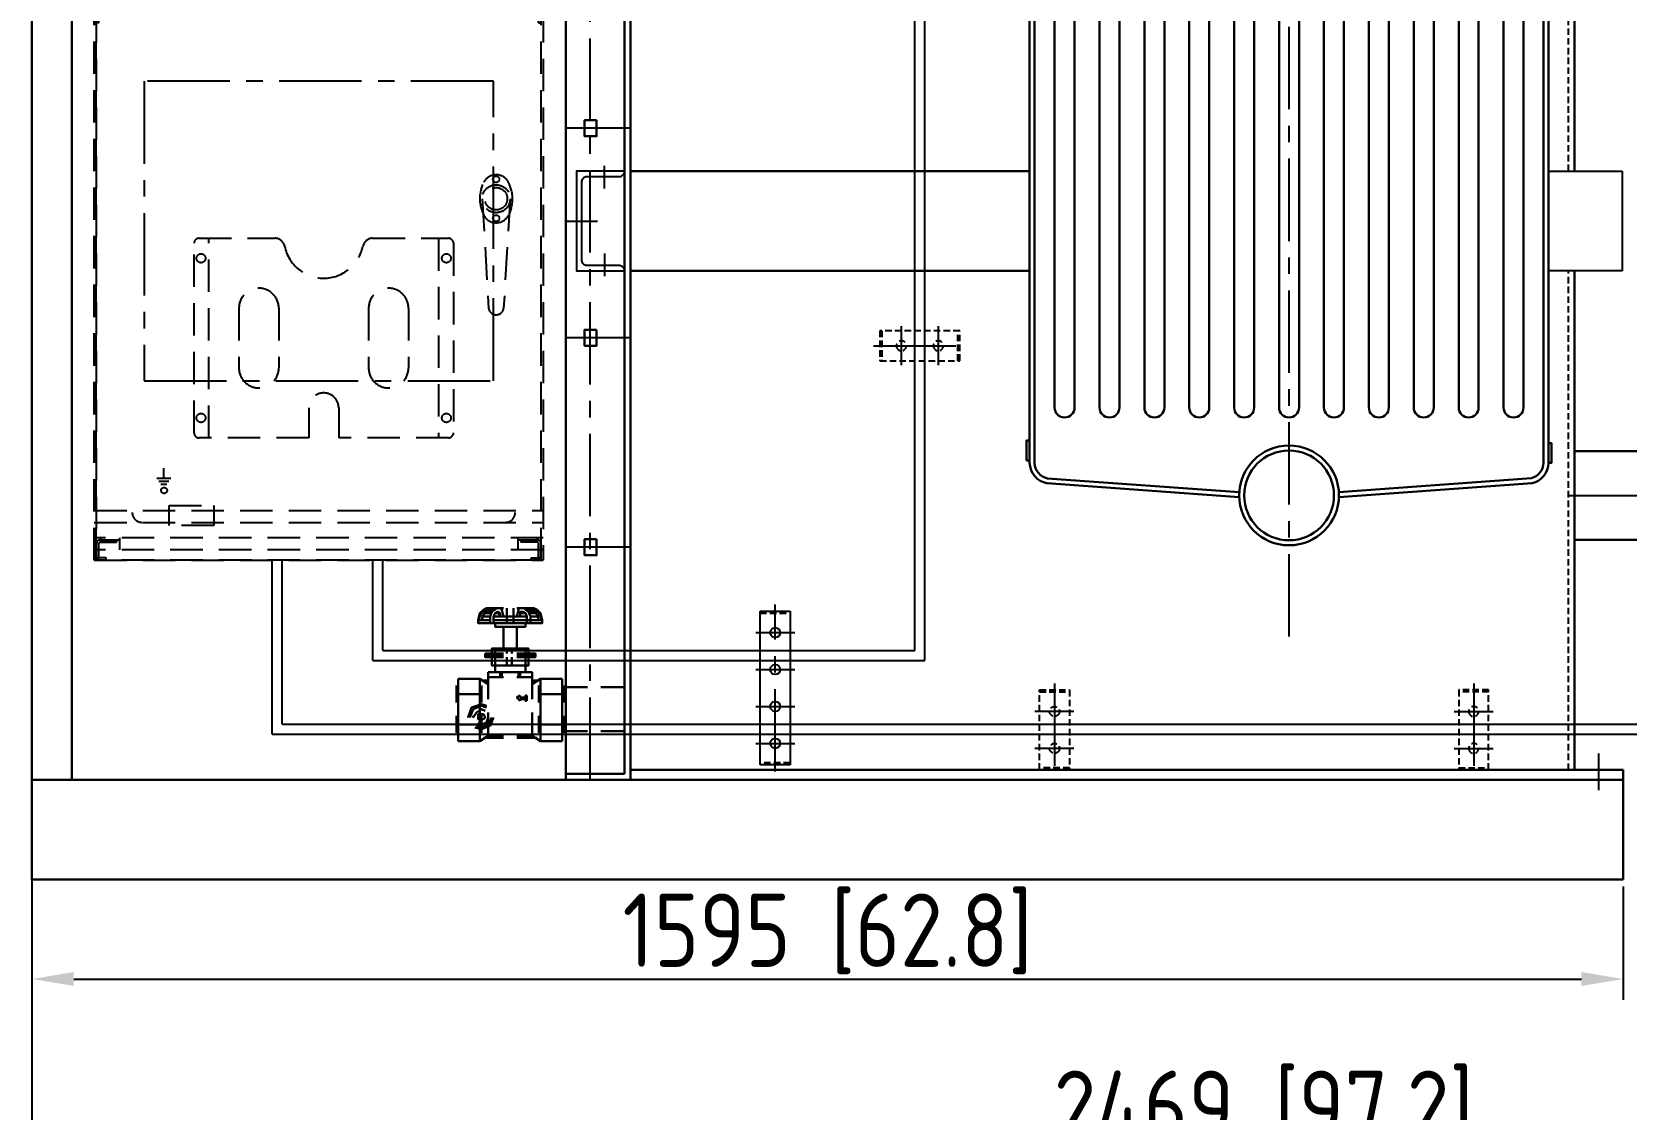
# Model space of a CAD drawing. Header units: millimetres. Extents: x 183355 to 194386, y -190559 to -183233.
# Drawn here: x 187547 to 189145, y -186229 to -185149 of the extents above; entities that cross this region are included whole.
import ezdxf

# ---------------------------------------------------------------- set-up
doc = ezdxf.new("R2010")
doc.units = ezdxf.units.MM
doc.header["$LTSCALE"] = 13
doc.linetypes.add('CENTERX2', pattern=[101.6, 63.5, -12.7, 12.7, -12.7])
doc.linetypes.add('DASHED', pattern=[0.75, 0.5, -0.25])
for name, color, linetype in [('1', 4, 'Continuous'), ('4虚线层', 6, 'DASHED'), ('粗实线', 4, 'Continuous')]:
    doc.layers.add(name, color=color, linetype=linetype)
doc.layers.add('2细实线', color=3, linetype='Continuous', lineweight=20)
doc.layers.add('标注、文本', color=3, linetype='Continuous', lineweight=25)
doc.styles.get("Standard").update_dxf_attribs({"font": 'gbenor.shx', "bigfont": 'gbcbig.shx'})
doc.dimstyles.new('英寸 1-10', dxfattribs={"dimscale": 14, "dimtxt": 3.5, "dimasz": 2, "dimexe": 1.5, "dimexo": 0.5, "dimgap": 0.5, "dimtad": 1, "dimtoh": 1, "dimdec": 1, "dimdsep": 46, "dimtxsty": 'Standard', "dimcen": 2.5, "dimclrd": 3, "dimclre": 3, "dimclrt": 3, "dimadec": 0, "dimazin": 2, "dimtfac": 1, "dimtdec": 1, "dimtmove": 0, "dimatfit": 2, "dimfxl": 1, "dimarcsym": 0})

# ---------------------------------------------------------------- blocks, each defined once
blk = doc.blocks.new('A$C4C206FB1')
at = {"layer": '标注、文本', "color": 4, "lineweight": 30}
for points in [[(58.5, 85.6), (56.4, 84.5), (54.2, 82.4)], [(58.5, 84.5), (56.4, 83.4), (55.3, 82.4)], [(58.5, 83.4), (57.4, 82.4), (56.4, 81.3)], [(58.5, 82.4), (57.4, 82.4), (56.4, 81.3)], [(68.3, 85.6), (65, 85.6), (61.8, 83.4), (60.7, 80.2)], [(65, 83.4), (63.9, 82.4), (62.9, 80.2)], [(65, 82.4), (63.9, 82.4), (62.9, 80.2)], [(67.2, 80.2), (67.2, 82.4), (67.2, 83.4), (66.1, 83.4)], [(67.2, 82.4), (66.1, 82.4)], [(67.2, 82.4), (67.2, 80.2)], [(69.4, 80.2), (68.3, 84.5), (68.3, 85.6)], [(78, 80.2), (79.1, 84.5), (80.2, 85.6)], [(78, 85.6), (88.9, 85.6)], [(81.3, 83.4), (80.2, 82.4)], [(80.2, 80.2), (81.3, 82.4)], [(86.7, 80.2), (85.6, 83.4), (82.4, 85.6)], [(84.5, 80.2), (83.4, 82.4), (82.4, 83.4)], [(84.5, 80.2), (83.4, 82.4), (82.4, 82.4)], [(93.2, 82.4), (91, 84.5), (88.9, 85.6)], [(92.1, 82.4), (91, 83.4), (88.9, 84.5)], [(91, 81.3), (89.9, 82.4), (88.9, 83.4)], [(91, 81.3), (89.9, 82.4), (88.9, 82.4)], [(69.4, 75.9), (53.1, 75.9), (53.1, 78)], [(69.4, 75.9), (53.1, 75.9), (53.1, 78), (60.7, 78)], [(62.9, 75.9), (62.9, 80.2), (62.9, 78)], [(62.9, 78), (84.5, 78)], [(94.3, 78), (94.3, 75.9), (78, 75.9)], [(86.7, 78), (94.3, 78), (94.3, 75.9), (78, 75.9)], [(84.5, 75.9), (84.5, 80.2), (84.5, 78)], [(69.4, 55.3), (57.4, 55.3), (57.4, 56.4), (69.4, 56.4)], [(69.4, 54.2), (57.4, 54.2), (57.4, 55.3), (69.4, 55.3)], [(61.8, 56.4), (61.8, 59.6), (85.6, 59.6), (85.6, 56.4)], [(85.6, 54.2), (85.6, 48.8), (61.8, 48.8), (61.8, 54.2)], [(89.9, 56.4), (89.9, 55.3), (78, 55.3)], [(78, 56.4), (89.9, 56.4)], [(89.9, 55.3), (89.9, 54.2), (78, 54.2)], [(78, 55.3), (89.9, 55.3)], [(69.4, 41.2), (59.6, 41.2), (59.6, 44.4), (69.4, 44.4)], [(59.6, 41.2), (59.6, 27.1)], [(87.8, 44.4), (87.8, 41.2), (78, 41.2)], [(78, 44.4), (87.8, 44.4)], [(87.8, 41.2), (87.8, 27.1)], [(0, 34.7), (15.2, 34.7)], [(23.8, 34.7), (39, 34.7)], [(39, 24.9), (39, 35.8)], [(40.1, 40.1), (40.1, 30.3), (40.1, 10.8), (40.1, 0)], [(54.2, 40.1), (54.2, 30.3), (54.2, 10.8), (54.2, 0)], [(107.3, 40.1), (107.3, 30.3), (93.2, 30.3)], [(93.2, 40.1), (93.2, 30.3), (93.2, 10.8), (93.2, 0)], [(107.3, 40.1), (107.3, 30.3), (107.3, 10.8), (107.3, 0)], [(108.4, 24.9), (108.4, 35.8)], [(62.9, 29.3), (63.9, 29.3), (63.9, 28.2)], [(62.9, 29.3), (62.9, 28.2)], [(62.9, 26), (63.9, 26), (63.9, 27.1)], [(67.2, 26), (67.2, 27.1), (63.9, 27.1)], [(67.2, 29.3), (69.4, 28.2), (67.2, 26)], [(67.2, 29.3), (67.2, 28.2)], [(100.8, 15.2), (98.6, 21.7), (92.1, 23.8), (88.9, 22.8)], [(99.7, 15.2), (97.5, 20.6), (92.1, 22.8), (88.9, 21.7)], [(97.5, 15.2), (95.4, 18.4), (92.1, 20.6), (89.9, 19.5)], [(55.3, 16.3), (55.3, 5.4)], [(59.6, 18.4), (59.6, 3.3)], [(84.5, 15.2), (86.7, 9.8), (92.1, 7.6), (96.5, 8.7)], [(85.6, 15.2), (87.8, 10.8), (92.1, 8.7), (95.4, 9.8)], [(87.8, 18.4), (87.8, 3.3), (93.2, 0)], [(87.8, 15.2), (88.9, 11.9), (92.1, 10.8), (94.3, 11.9)], [(92.1, 16.3), (92.1, 5.4)], [(107.3, 10.8), (93.2, 10.8)], [(99.7, 15.2), (99.7, 16.3)], [(100.8, 15.2), (100.8, 16.3)], [(0, 6.5), (15.2, 6.5)], [(23.8, 6.5), (39, 6.5)], [(56.4, 2.2), (69.4, 2.2)], [(58.5, 3.3), (69.4, 3.3)], [(78, 3.3), (87.8, 3.3)], [(78, 3.3), (88.9, 3.3)], [(78, 2.2), (91, 2.2)]]:
    blk.add_lwpolyline(points, dxfattribs=at)
for points in [[(83.4, 75.9), (83.4, 73.7), (63.9, 73.7), (63.9, 75.9)], [(78, 73.7), (78, 59.6), (69.4, 59.6), (69.4, 73.7)], [(83.4, 48.8), (83.4, 44.4), (63.9, 44.4), (63.9, 48.8)], [(94.3, 15.2), (94.3, 17.3), (92.1, 17.3), (91, 17.3), (89.9, 15.2), (91, 14.1), (92.1, 14.1), (94.3, 14.1)], [(93.2, 15.2), (93.2, 16.3), (92.1, 16.3), (92.1, 15.2)]]:
    blk.add_lwpolyline(points, close=True, dxfattribs=at)
for points in [[(53.1, 78), (53.1, 78), (54.2, 82.4), (54.2, 82.4)], [(53.1, 78), (53.1, 78), (55.3, 82.4), (55.3, 82.4)], [(58.5, 85.6), (58.5, 85.6), (69.4, 85.6), (69.4, 85.6)], [(58.5, 84.5), (58.5, 84.5), (63.9, 84.5), (63.9, 84.5)], [(58.5, 83.4), (58.5, 83.4), (61.8, 83.4), (61.8, 83.4)], [(58.5, 82.4), (58.5, 82.4), (61.8, 82.4), (61.8, 82.4)], [(65, 83.4), (65, 83.4), (66.1, 83.4), (66.1, 83.4)], [(65, 82.4), (65, 82.4), (66.1, 82.4), (66.1, 82.4)], [(71.5, 85.6), (71.5, 85.6), (71.5, 75.9), (71.5, 75.9)], [(75.9, 85.6), (75.9, 85.6), (75.9, 75.9), (75.9, 75.9)], [(79.1, 84.5), (79.1, 84.5), (79.1, 85.6), (79.1, 85.6)], [(82.4, 85.6), (82.4, 85.6), (80.2, 85.6), (80.2, 85.6)], [(80.2, 82.4), (80.2, 82.4), (80.2, 80.2), (80.2, 80.2)], [(82.4, 83.4), (82.4, 83.4), (81.3, 83.4), (81.3, 83.4)], [(82.4, 82.4), (82.4, 82.4), (81.3, 82.4), (81.3, 82.4)], [(88.9, 84.5), (88.9, 84.5), (83.4, 84.5), (83.4, 84.5)], [(88.9, 83.4), (88.9, 83.4), (85.6, 83.4), (85.6, 83.4)], [(88.9, 82.4), (88.9, 82.4), (85.6, 82.4), (85.6, 82.4)], [(94.3, 78), (94.3, 78), (92.1, 82.4), (92.1, 82.4)], [(94.3, 78), (94.3, 78), (93.2, 82.4), (93.2, 82.4)], [(55.3, 78), (55.3, 78), (56.4, 81.3), (56.4, 81.3)], [(55.3, 78), (55.3, 78), (56.4, 81.3), (56.4, 81.3)], [(60.7, 78), (60.7, 78), (55.3, 78), (55.3, 78)], [(56.4, 80.2), (56.4, 80.2), (60.7, 80.2), (60.7, 80.2)], [(60.7, 80.2), (60.7, 80.2), (60.7, 75.9), (60.7, 75.9)], [(60.7, 78), (60.7, 78), (62.9, 78), (62.9, 78)], [(62.9, 80.2), (62.9, 80.2), (84.5, 80.2), (84.5, 80.2)], [(84.5, 78), (84.5, 78), (62.9, 78), (62.9, 78)], [(86.7, 80.2), (86.7, 80.2), (91, 80.2), (91, 80.2)], [(91, 80.2), (91, 80.2), (86.7, 80.2), (86.7, 80.2)], [(86.7, 80.2), (86.7, 80.2), (86.7, 75.9), (86.7, 75.9)], [(94.3, 78), (94.3, 78), (86.7, 78), (86.7, 78)], [(86.7, 78), (86.7, 78), (92.1, 78), (92.1, 78)], [(92.1, 78), (92.1, 78), (91, 81.3), (91, 81.3)], [(92.1, 78), (92.1, 78), (91, 81.3), (91, 81.3)], [(94.3, 75.9), (94.3, 75.9), (94.3, 78), (94.3, 78)], [(63.9, 59.6), (63.9, 59.6), (63.9, 56.4), (63.9, 56.4)], [(63.9, 54.2), (63.9, 54.2), (63.9, 48.8), (63.9, 48.8)], [(72.6, 59.6), (72.6, 59.6), (72.6, 56.4), (72.6, 56.4)], [(72.6, 54.2), (72.6, 54.2), (72.6, 48.8), (72.6, 48.8)], [(75.9, 59.6), (75.9, 59.6), (75.9, 56.4), (75.9, 56.4)], [(75.9, 54.2), (75.9, 54.2), (75.9, 48.8), (75.9, 48.8)], [(83.4, 59.6), (83.4, 59.6), (83.4, 56.4), (83.4, 56.4)], [(83.4, 54.2), (83.4, 54.2), (83.4, 48.8), (83.4, 48.8)], [(67.2, 44.4), (67.2, 44.4), (67.2, 41.2), (67.2, 41.2)], [(68.3, 44.4), (68.3, 44.4), (68.3, 41.2), (68.3, 41.2)], [(79.1, 44.4), (79.1, 44.4), (79.1, 41.2), (79.1, 41.2)], [(80.2, 44.4), (80.2, 44.4), (80.2, 41.2), (80.2, 41.2)], [(40.1, 40.1), (40.1, 40.1), (46.6, 40.1), (46.6, 40.1)], [(40.1, 30.3), (40.1, 30.3), (40.1, 40.1), (40.1, 40.1)], [(46.6, 40.1), (46.6, 40.1), (54.2, 40.1), (54.2, 40.1)], [(54.2, 40.1), (54.2, 40.1), (59.6, 36.8), (59.6, 36.8)], [(55.3, 35.8), (55.3, 35.8), (55.3, 24.9), (55.3, 24.9)], [(56.4, 39), (56.4, 39), (59.6, 39), (59.6, 39)], [(58.5, 37.9), (58.5, 37.9), (59.6, 37.9), (59.6, 37.9)], [(93.2, 40.1), (93.2, 40.1), (87.8, 36.8), (87.8, 36.8)], [(87.8, 39), (87.8, 39), (91, 39), (91, 39)], [(87.8, 37.9), (87.8, 37.9), (88.9, 37.9), (88.9, 37.9)], [(92.1, 35.8), (92.1, 35.8), (92.1, 24.9), (92.1, 24.9)], [(107.3, 40.1), (107.3, 40.1), (93.2, 40.1), (93.2, 40.1)], [(40.1, 30.3), (40.1, 30.3), (46.6, 30.3), (46.6, 30.3)], [(46.6, 30.3), (46.6, 30.3), (54.2, 30.3), (54.2, 30.3)], [(62.9, 26), (62.9, 26), (62.9, 28.2), (62.9, 28.2)], [(63.9, 28.2), (63.9, 28.2), (67.2, 28.2), (67.2, 28.2)], [(39, 5.4), (39, 5.4), (39, 16.3), (39, 16.3)], [(40.1, 10.8), (40.1, 10.8), (46.6, 10.8), (46.6, 10.8)], [(46.6, 10.8), (46.6, 10.8), (54.2, 10.8), (54.2, 10.8)], [(97.5, 15.2), (97.5, 15.2), (97.5, 16.3), (97.5, 16.3)], [(108.4, 5.4), (108.4, 5.4), (108.4, 16.3), (108.4, 16.3)], [(54.2, 0), (54.2, 0), (59.6, 3.3), (59.6, 3.3)], [(59.6, 3.3), (59.6, 3.3), (69.4, 3.3), (69.4, 3.3)], [(45.5, 0), (45.5, 0), (40.1, 0), (40.1, 0)], [(54.2, 0), (54.2, 0), (45.5, 0), (45.5, 0)], [(93.2, 0), (93.2, 0), (107.3, 0), (107.3, 0)]]:
    blk.add_open_spline(points, degree=3, dxfattribs=at)
blk = doc.blocks.new('A$C29675728')
at = {"layer": '1', "color": 1, "linetype": 'CENTERX2', "lineweight": -3, "ltscale": 0.1}
for p, q in [((20, 87.8), (20, 110.3)), ((59.4, 55.2), (27.1, 55.2)), ((20, 22.6), (20, 0))]:
    blk.add_line(p, q, dxfattribs=at)
at = {"layer": '1'}
blk.add_lwpolyline([(0, 105.2), (0, 104.9, 0.414214), (5, 99.9), (37.7, 99.9, -0.414214), (42.7, 94.9), (42.7, 15.5, -0.414214), (37.7, 10.5), (5, 10.5, 0.414214), (0, 5.5), (0, 5.2), (48, 5.2), (48, 105.2)], format="xyb", close=True, dxfattribs=at)
blk = doc.blocks.new('A$C6DF6236B')
at = {"layer": '1'}
for p, q in [((4.5, 6.6), (4.5, 160.6)), ((4.5, 160.6), (34.5, 160.6)), ((34.5, 160.6), (34.5, 6.6)), ((34.5, 6.6), (4.5, 6.6))]:
    blk.add_line(p, q, dxfattribs=at)
at = {"layer": '1', "color": 1, "linetype": 'CENTERX2', "lineweight": -3, "ltscale": 0.1}
for p, q in [((19.6, 0), (19.6, 167.2)), ((0, 139.1), (39.1, 139.1)), ((0, 102.1), (39.1, 102.1)), ((0, 65.1), (39.1, 65.1)), ((0, 28.1), (39.1, 28.1))]:
    blk.add_line(p, q, dxfattribs=at)
at = {"layer": '1'}
for centre in [(19.6, 139.1, -960), (19.6, 102.1, -960), (19.6, 65.1, -960), (19.6, 28.1, -960)]:
    blk.add_circle(centre, 5, dxfattribs=at)
at = {"layer": '4虚线层'}
for p, q in [((4.5, 158.6), (34.5, 158.6)), ((34.5, 8.6), (4.5, 8.6))]:
    blk.add_line(p, q, dxfattribs=at)
blk = doc.blocks.new('A$C20E227F2')
at = {"layer": '1', "color": 1, "linetype": 'CENTERX2', "lineweight": -3, "ltscale": 0.1}
for p, q in [((19.6, 93.2), (19.6, 0)), ((39.1, 65.1), (0, 65.1)), ((39.1, 28.1), (0, 28.1))]:
    blk.add_line(p, q, dxfattribs=at)
at = {"layer": '4虚线层'}
for p, q in [((4.6, 6.6), (4.6, 86.6)), ((4.6, 86.6), (34.6, 86.6)), ((4.6, 84.6), (34.6, 84.6)), ((34.6, 86.6), (34.6, 6.6)), ((34.6, 8.6), (4.6, 8.6)), ((34.6, 6.6), (4.6, 6.6))]:
    blk.add_line(p, q, dxfattribs=at)
for centre in [(19.6, 65.1, -960), (19.6, 28.1, -960)]:
    blk.add_circle(centre, 5, dxfattribs=at)
blk = doc.blocks.new('A$C302A71D4')
at = {"layer": '1', "color": 1, "linetype": 'CENTERX2', "lineweight": -3, "ltscale": 0.1}
blk.add_line((263, 0), (263, 1563.5), dxfattribs=at)
at = {"layer": '标注、文本', "color": 4, "lineweight": 30}
for p, q in [((20.4, 1429.1), (213, 1443.1)), ((21, 1424.1), (213.1, 1438.1)), ((312.9, 1438.1), (505.1, 1424.1)), ((313, 1443.1), (505.6, 1429.1)), ((3, 1408.7), (3, 173.9)), ((8, 1408.7), (8, 173.9)), ((518, 1408.7), (518, 173.9)), ((523, 1408.7), (523, 173.9)), ((28, 1353.2), (28, 229.4)), ((48, 1353.2), (48, 229.4)), ((73, 1353.2), (73, 229.4)), ((93, 1353.2), (93, 229.4)), ((118, 1353.2), (118, 229.4)), ((138, 1353.2), (138, 229.4)), ((163, 1353.2), (163, 229.4)), ((183, 1353.2), (183, 229.4)), ((208, 1353.2), (208, 229.4)), ((228, 1353.2), (228, 229.4)), ((253, 1353.2), (253, 229.4)), ((273, 1353.2), (273, 229.4)), ((298, 1353.2), (298, 229.4)), ((318, 1353.2), (318, 229.4)), ((343, 1353.2), (343, 229.4)), ((363, 1353.2), (363, 229.4)), ((388, 1353.2), (388, 229.4)), ((408, 1353.2), (408, 229.4)), ((433, 1353.2), (433, 229.4)), ((453, 1353.2), (453, 229.4)), ((478, 1353.2), (478, 229.4)), ((498, 1353.2), (498, 229.4)), ((20.4, 153.5), (213, 139.5)), ((21, 158.4), (213.1, 144.5)), ((505.9, 158.5), (312.9, 144.5)), ((506.8, 153.6), (313, 139.5))]:
    blk.add_line(p, q, dxfattribs=at)
for points in [[(0, 176.4), (3, 176.4), (3, 196.4), (0, 196.4)], [(523, 173.8), (526, 173.8), (526, 193.8), (523, 193.8)]]:
    blk.add_lwpolyline(points, close=True, dxfattribs=at)
for centre, radius in [((263, 1441.3), 50), ((263, 1441.3), 45), ((263, 1441.3), 45), ((263, 141.3), 50), ((263, 141.3), 45), ((263, 141.3), 45), ((263, 141.3), 45)]:
    blk.add_circle(centre, radius, dxfattribs=at)
for centre, radius, start, end in [((24.1, 1408.3), 21.1, 100.2185, 178.8406), ((24.1, 1408.3), 16.2, 101.1275, 178.4676), ((501.8, 1408.3), 16.2, 1.583, 78.1658), ((501.9, 1408.3), 21.1, 1.1634, 79.7774), ((38, 1353.2), 10, 0, 180), ((83, 1353.2), 10, 0, 180), ((128, 1353.2), 10, 0, 180), ((173, 1353.2), 10, 0, 180), ((218, 1353.2), 10, 0, 180), ((263, 1353.2), 10, 0, 180), ((308, 1353.2), 10, 0, 180), ((353, 1353.2), 10, 0, 180), ((398, 1353.2), 10, 0, 180), ((443, 1353.2), 10, 0, 180), ((488, 1353.2), 10, 0, 180), ((38, 229.4), 10, 180, 0), ((83, 229.4), 10, 180, 0), ((128, 229.4), 10, 180, 0), ((173, 229.4), 10, 180, 0), ((218, 229.4), 10, 180, 0), ((263, 229.4), 10, 180, 0), ((308, 229.4), 10, 180, 0), ((353, 229.4), 10, 180, 0), ((398, 229.4), 10, 180, 0), ((443, 229.4), 10, 180, 0), ((488, 229.4), 10, 180, 0), ((24, 174.2), 21, 181.0263, 260.105), ((24.1, 174.3), 16.2, 181.5324, 258.8725), ((501.5, 174.4), 16.5, 285.487, 358.0304), ((501.5, 174.4), 21.5, 284.2504, 358.4766)]:
    blk.add_arc(centre, radius, start, end, dxfattribs=at)
blk = doc.blocks.new('A$C6FF33F83')
at = {"layer": '1', "color": 1, "linetype": 'CENTERX2', "lineweight": -3, "ltscale": 0.1}
blk.add_line((0, 110), (929, 110), dxfattribs=at)
at = {"layer": '粗实线', "lineweight": 30}
blk.add_lwpolyline([(529.2, 65.5), (6, 65.5), (6, 154.5), (919, 154.5), (919, 65.5), (539.2, 65.5)], dxfattribs=at)
blk = doc.blocks.new('A$C36E24594')
at = {"layer": '1', "color": 1, "linetype": 'CENTERX2', "lineweight": -3, "ltscale": 0.1}
blk.add_lwpolyline([(402.7, 480), (52.7, 480), (52.7, 180), (402.7, 180)], close=True, dxfattribs=at)
at = {"layer": '4虚线层', "ltscale": 5}
for p, q in [((25, 584.5), (25, 625.9)), ((2.7, 0), (2.7, 600)), ((2.7, 600), (452.7, 600)), ((2.7, 560), (2.7, 600)), ((2.7, 598.5), (452.7, 598.5)), ((4.7, 0), (4.7, 600)), ((4.7, 600), (4.7, 0)), ((5, 538.5), (5, 595.2)), ((7.3, 538.5), (7.3, 595.2)), ((8.3, 598.5), (45, 598.5)), ((8.3, 596.2), (45, 596.2)), ((12.5, 600), (37.5, 600)), ((37.5, 600), (12.5, 600)), ((45, 598.5), (45, 596.2)), ((45, 598.5), (45, 596.2)), ((447.1, 598.5), (410.4, 598.5)), ((410.4, 598.5), (410.4, 596.2)), ((410.4, 598.5), (410.4, 596.2)), ((447.1, 596.2), (410.4, 596.2)), ((442.9, 600), (417.9, 600)), ((442.9, 600), (417.9, 600)), ((422.7, 600), (452.7, 600)), ((448.1, 538.5), (448.1, 595.2)), ((450.4, 538.5), (450.4, 595.2)), ((450.7, 0), (450.7, 600)), ((450.7, 0), (450.7, 600)), ((452.7, 600), (452.7, 0)), ((452.7, 560), (452.7, 600)), ((452.7, 600), (452.7, 550)), ((2.7, 550), (2.7, 560)), ((5, 550), (5, 560)), ((5, 550), (5, 560)), ((450.4, 550), (450.4, 560)), ((452.7, 550), (452.7, 560)), ((452.7, 550), (2.7, 550)), ((452.7, 545), (2.7, 545)), ((452.7, 550), (452.7, 545)), ((452.7, 549.4), (452.7, 527.7)), ((7.3, 538.5), (5, 538.5)), ((448.1, 538.5), (450.4, 538.5)), ((390.6, 371.6), (392.2, 376.7)), ((420.5, 371.6), (418.8, 376.7)), ((390.6, 353), (392.2, 348)), ((391.5, 362.3), (398, 252.3)), ((419.5, 362.3), (413, 252.3)), ((420.5, 353), (418.8, 348)), ((107.7, 322.7), (183.7, 322.7)), ((117.7, 122.7), (117.7, 322.7)), ((281.7, 322.7), (357.7, 322.7)), ((347.7, 322.7), (347.7, 122.7)), ((102.7, 127.7), (102.7, 317.7)), ((362.7, 317.7), (362.7, 127.7)), ((147.7, 252.7), (147.7, 192.7)), ((187.7, 252.7), (187.7, 192.7)), ((277.7, 252.7), (277.7, 192.7)), ((317.7, 252.7), (317.7, 192.7)), ((217.7, 152.7), (217.7, 122.7)), ((247.7, 152.7), (247.7, 122.7)), ((217.7, 122.7), (107.7, 122.7)), ((357.7, 122.7), (247.7, 122.7)), ((79.5, 82), (65.5, 82)), ((72.5, 82), (72.5, 92.2)), ((77.5, 79), (67.5, 79)), ((75.5, 76), (69.5, 76)), ((2.7, 50), (452.7, 50)), ((77.7, 35), (77.7, 55)), ((77.7, 55), (122.7, 55)), ((122.7, 55), (122.7, 35)), ((2.7, 38), (452.7, 38)), ((122.7, 35), (77.7, 35)), ((452.7, 22.6), (2.7, 22.6)), ((5, 2.3), (5, 17)), ((7.3, 2.3), (7.3, 17)), ((8.3, 20.3), (25, 20.3)), ((8.3, 18), (25, 18)), ((8.7, 22.6), (8.7, 20.3)), ((28, 20.3), (8.7, 20.3)), ((25, 20.3), (25, 18)), ((28, 22.6), (28, 10.6)), ((427.4, 22.6), (427.4, 10.6)), ((446.7, 20.3), (427.4, 20.3)), ((447.1, 20.3), (430.4, 20.3)), ((430.4, 20.3), (430.4, 18)), ((447.1, 18), (430.4, 18)), ((446.7, 22.6), (446.7, 20.3)), ((448.1, 2.3), (448.1, 17)), ((450.4, 2.3), (450.4, 17)), ((452.7, 10.6), (2.7, 10.6)), ((452.7, 0), (2.7, 0)), ((2.7, 0), (452.7, 0)), ((14.7, 2.3), (5, 2.3)), ((5, 2.3), (7.3, 2.3)), ((14.7, 0), (14.7, 2.3)), ((440.7, 2.3), (450.4, 2.3)), ((440.7, 0), (440.7, 2.3)), ((450.4, 2.3), (448.1, 2.3))]:
    blk.add_line(p, q, dxfattribs=at)
for centre, radius in [((25, 631.3), 17.5), ((430.4, 631.3), 17.5), ((405.5, 381.8), 3.2), ((405.5, 381.8), 3.2), ((405.5, 381.8), 3.2), ((405.5, 362.3), 14), ((405.5, 362.3), 11.2), ((405.5, 362.3), 11.2), ((405.5, 362.3), 11.2), ((405.5, 342.8), 3.2), ((405.5, 342.8), 3.2), ((405.5, 342.8), 3.2), ((109.7, 302.7), 4.5), ((355.7, 302.7), 4.5), ((109.7, 142.7), 4.5), ((355.7, 142.7), 4.5), ((72.7, 70), 3)]:
    blk.add_circle(centre, radius, dxfattribs=at)
for centre, radius, start, end in [((25, 631.3), 25, 270, 222.5036), ((25, 631.3), 25, 317.4964, 270), ((430.4, 631.3), 25, 317.4964, 270), ((430.4, 631.3), 25, 270, 222.5036), ((-11, 598.7), 23.5, 3.1407, 42.5271), ((61, 598.7), 23.5, 137.4729, 176.8593), ((394.4, 598.7), 23.5, 3.1407, 42.5271), ((466.4, 598.7), 23.5, 137.4729, 176.8593), ((8.3, 595.2), 3.3, 90, 180), ((8.3, 595.2), 1, 90, 180), ((447.1, 595.2), 3.3, 0, 90), ((447.1, 595.2), 1, 0, 90), ((405.5, 372.3), 14, 18.1096, 161.8904), ((419.1, 362.3), 30, 161.8904, 198.1096), ((392, 362.3), 30, 341.8904, 18.1096), ((405.5, 352.3), 14, 198.1096, 341.8904), ((107.7, 317.7), 5, 90, 180), ((183.7, 312.7), 10, 11.537, 90), ((281.7, 312.7), 10, 90, 168.463), ((357.7, 317.7), 5, 0, 90), ((232.7, 322.7), 40, 191.537, 348.463), ((167.7, 252.7), 20, 0, 180), ((297.7, 252.7), 20, 0, 180), ((405.5, 253.7), 7.63, 190.4667, 349.5333), ((167.7, 192.7), 20, 180, 0), ((297.7, 192.7), 20, 180, 0), ((232.7, 152.7), 15, 0, 180), ((107.7, 127.7), 5, 180, 270), ((357.7, 127.7), 5, 270, 0), ((50.7, 48), 10, 180, 270), ((414.7, 48), 10, 270, 0), ((8.3, 17), 3.3, 90, 180), ((8.3, 17), 1, 90, 180), ((447.1, 17), 3.3, 0, 90), ((447.1, 17), 1, 0, 90)]:
    blk.add_arc(centre, radius, start, end, dxfattribs=at)
blk = doc.blocks.new('*D217')
at = {"layer": '2细实线', "color": 3, "linetype": 'ByBlock', "lineweight": -2}
for p, q in [((187547.5, -186006), (187547.5, -186119.6)), ((189142.5, -186006), (189142.5, -186119.6)), ((187589.5, -186098.6), (189100.5, -186098.6))]:
    blk.add_line(p, q, dxfattribs=at)
at = {"layer": '2细实线', "color": 3, "linetype": 'ByBlock'}
for points in [[(187589.5, -186091.6), (187589.5, -186105.6), (187547.5, -186098.6)], [(189100.5, -186091.6), (189100.5, -186105.6), (189142.5, -186098.6)]]:
    blk.add_solid(points, dxfattribs=at)
at = {"layer": 'Defpoints', "color": 0, "linetype": 'ByBlock'}
for p in [(187547.5, -185999), (189142.5, -185999), (189142.5, -186098.6)]:
    blk.add_point(p, dxfattribs=at)
at = {"layer": '2细实线', "color": 3, "linetype": 'ByBlock', "insert": (188345, -186053.4), "char_height": 73.5, "attachment_point": 5}
blk.add_mtext('1595 [62.8]', dxfattribs=at)
blk = doc.blocks.new('*D250')
at = {"layer": '2细实线', "color": 3, "linetype": 'ByBlock', "lineweight": -2}
for p, q in [((190016.5, -185635), (190016.5, -186297.1)), ((187547.5, -185969.3), (187547.5, -186297.1)), ((187589.5, -186276.1), (189974.5, -186276.1))]:
    blk.add_line(p, q, dxfattribs=at)
at = {"layer": '2细实线', "color": 3, "linetype": 'ByBlock'}
for points in [[(187589.5, -186269.1), (187589.5, -186283.1), (187547.5, -186276.1)], [(189974.5, -186269.1), (189974.5, -186283.1), (190016.5, -186276.1)]]:
    blk.add_solid(points, dxfattribs=at)
at = {"layer": 'Defpoints', "color": 0, "linetype": 'ByBlock'}
for p in [(190016.5, -185628), (187547.5, -185962.3), (190016.5, -186276.1)]:
    blk.add_point(p, dxfattribs=at)
at = {"layer": '2细实线', "color": 3, "linetype": 'ByBlock', "insert": (188782, -186230.9), "char_height": 73.5, "attachment_point": 5}
blk.add_mtext('2469 [97.2]', dxfattribs=at)

msp = doc.modelspace()

# ---------------------------------------------------------------- linework, layer by layer
at = {"layer": '1', "color": 1, "linetype": 'CENTERX2', "lineweight": -3, "ltscale": 0.1}
for p, q in [((188106.91, -185898.969), (188106.91, -183928.971)), ((188106.91, -185898.969), (188106.91, -183928.971)), ((188147.491, -185245.973), (188082.491, -185245.973)), ((188147.491, -185455.973), (188082.491, -185455.973)), ((188147.491, -185665.973), (188082.491, -185665.973)), ((189117.491, -185872.74), (189117.491, -185909.411)), ((189117.491, -185872.74), (189117.491, -185909.411)), ((189117.491, -185872.74), (189117.491, -185909.411)), ((189117.491, -185872.74), (189117.491, -185909.411))]:
    msp.add_line(p, q, dxfattribs=at)
at = {"layer": '1'}
for p, q in [((189067.491, -185288.969), (189141.491, -185288.969)), ((189093.491, -185289.269), (189093.491, -185288.969)), ((189141.491, -185288.969), (189141.491, -185388.969)), ((189141.491, -185388.969), (189067.491, -185388.969))]:
    msp.add_line(p, q, dxfattribs=at)
at = {"layer": '4虚线层'}
for p, q in [((188147.491, -184188.969), (188147.491, -185888.969)), ((188147.491, -184188.969), (188147.491, -185890.969)), ((188147.491, -184278.969), (188147.491, -185890.969)), ((188147.491, -184308.969), (188147.491, -185890.969)), ((189087.491, -185288.969), (189087.491, -184602.13)), ((189087.491, -185888.969), (189087.491, -185388.969)), ((188232.491, -185888.969), (189142.491, -185888.969))]:
    msp.add_line(p, q, dxfattribs=at)
at = {"layer": '标注、文本', "color": 4, "lineweight": 30}
for p, q in [((187547.491, -183898.971), (187547.491, -185998.969)), ((188147.491, -183928.971), (188147.491, -185898.969)), ((188147.491, -185288.969), (188547.491, -185288.969)), ((188147.491, -185388.969), (188547.491, -185388.969)), ((188147.491, -185888.969), (189142.491, -185888.969)), ((189142.491, -185898.969), (189142.491, -185888.969)), ((188082.491, -185898.969), (187547.482, -185898.969)), ((188147.491, -185898.969), (189142.491, -185898.969)), ((189142.491, -185998.969), (189142.491, -185898.969)), ((187547.491, -185998.969), (189142.491, -185998.969))]:
    msp.add_line(p, q, dxfattribs=at)
at = {"layer": '标注、文本'}
for p, q in [((188432.491, -185769.37), (188432.491, -184265.969)), ((188442.491, -185779.37), (188442.491, -184275.969)), ((187788.458, -185853.37), (187788.458, -185678.969)), ((187798.458, -185843.37), (187798.458, -185678.969)), ((187889.142, -185779.37), (187889.142, -185678.969)), ((187899.142, -185769.37), (187899.142, -185678.969)), ((187889.142, -185779.37), (188442.491, -185779.37)), ((187899.142, -185769.37), (188432.491, -185769.37)), ((187798.458, -185843.37), (189650.491, -185843.37)), ((187788.458, -185853.37), (189660.491, -185853.37))]:
    msp.add_line(p, q, dxfattribs=at)
at = {"layer": '粗实线', "lineweight": 30}
for p, q in [((187587.491, -185898.969), (187587.491, -183928.971)), ((188082.491, -185898.969), (188082.491, -183928.971)), ((188141.491, -183928.971), (188141.491, -185892.969)), ((189093.491, -185288.969), (189093.491, -184602.13)), ((189093.491, -185888.969), (189093.491, -185388.969)), ((188141.491, -185892.969), (188082.491, -185892.969)), ((188147.491, -185898.969), (188082.491, -185898.969))]:
    msp.add_line(p, q, dxfattribs=at)
for points in [[(188113.491, -185237.973), (188101.491, -185237.973), (188101.491, -185253.973), (188113.491, -185253.973)], [(188113.491, -185447.973), (188101.491, -185447.973), (188101.491, -185463.973), (188113.491, -185463.973)], [(188113.491, -185657.973), (188101.491, -185657.973), (188101.491, -185673.973), (188113.491, -185673.973)]]:
    msp.add_lwpolyline(points, close=True, dxfattribs=at)

# ---------------------------------------------------------------- block references
at = {"layer": '标注、文本'}
for name, p in [('A$C302A71D4', (188544.491, -185755.254)), ('A$C6FF33F83', (189087.491, -185723.969)), ('A$C36E24594', (187607.292, -185678.969)), ('A$C6DF6236B', (188272.921, -185890.558)), ('A$C20E227F2', (188552.848, -185895.558))]:
    msp.add_blockref(name, p, dxfattribs=at)
at = {"layer": '标注、文本', "rotation": 180}
msp.add_blockref('A$C29675728', (188141.491, -185283.807), dxfattribs=at)
at = {"layer": '标注、文本', "xscale": -1, "rotation": 90}
msp.add_blockref('A$C20E227F2', (188484.08, -185444.399), dxfattribs=at)
at = {"layer": '标注、文本', "xscale": -1.555200000002515, "yscale": 1.555200000002515, "zscale": 1.5552}
msp.add_blockref('A$C4C206FB1', (188141.491, -185860.192), dxfattribs=at)
at = {"layer": '标注、文本', "xscale": -1}
msp.add_blockref('A$C20E227F2', (189012.134, -185895.558), dxfattribs=at)

# ---------------------------------------------------------------- dimensions: what is measured, and where the dimension line sits
at = {"layer": '2细实线', "linetype": 'ByBlock'}
for base, p1, p2, picture, middle in [((190016.491, -186276.148), (187547.491, -185962.339), (190016.491, -185627.985), '*D250', (188781.991, -186230.881)), ((189142.491, -186098.623), (187547.491, -185998.969), (189142.491, -185998.969), '*D217', (188344.991, -186053.357))]:
    dim = msp.add_linear_dim(base=base, p1=p1, p2=p2, dimstyle='英寸 1-10', override={"dimtxt": 5.25, "dimasz": 3}, dxfattribs=at)
    dim.commit()
    dim.dimension.update_dxf_attribs({"geometry": picture, "text_midpoint": middle})

doc.saveas('drawing.dxf')
